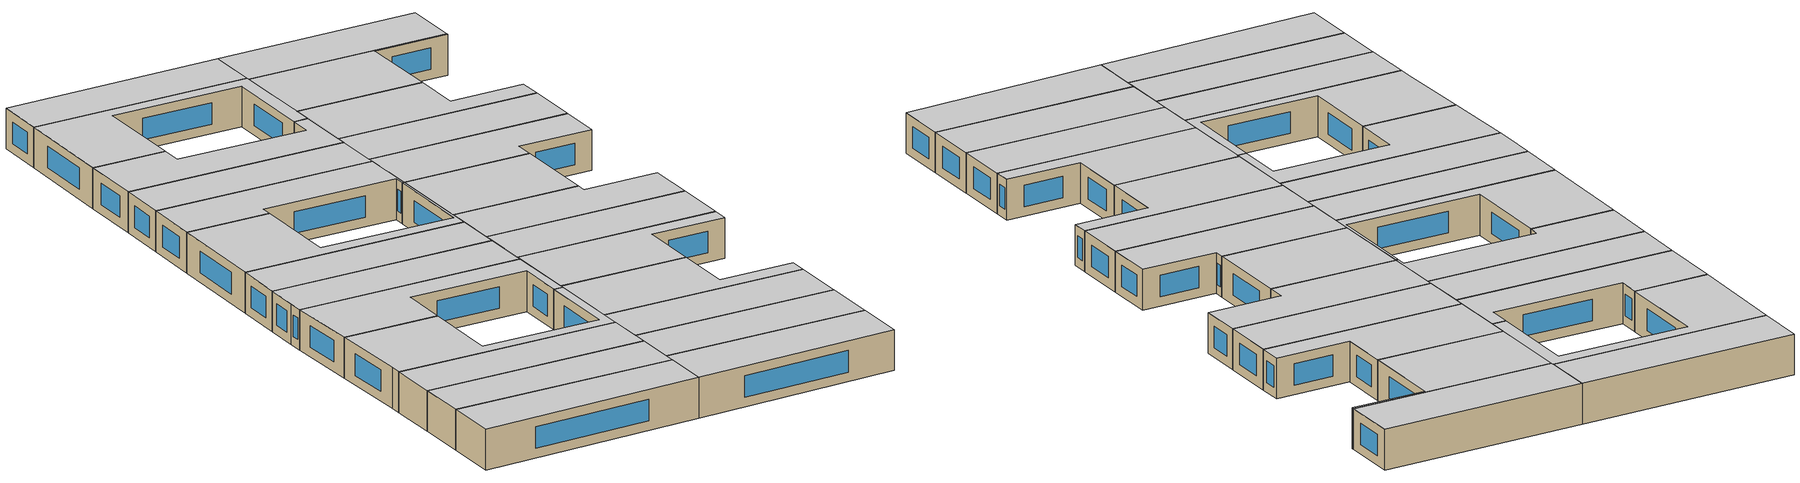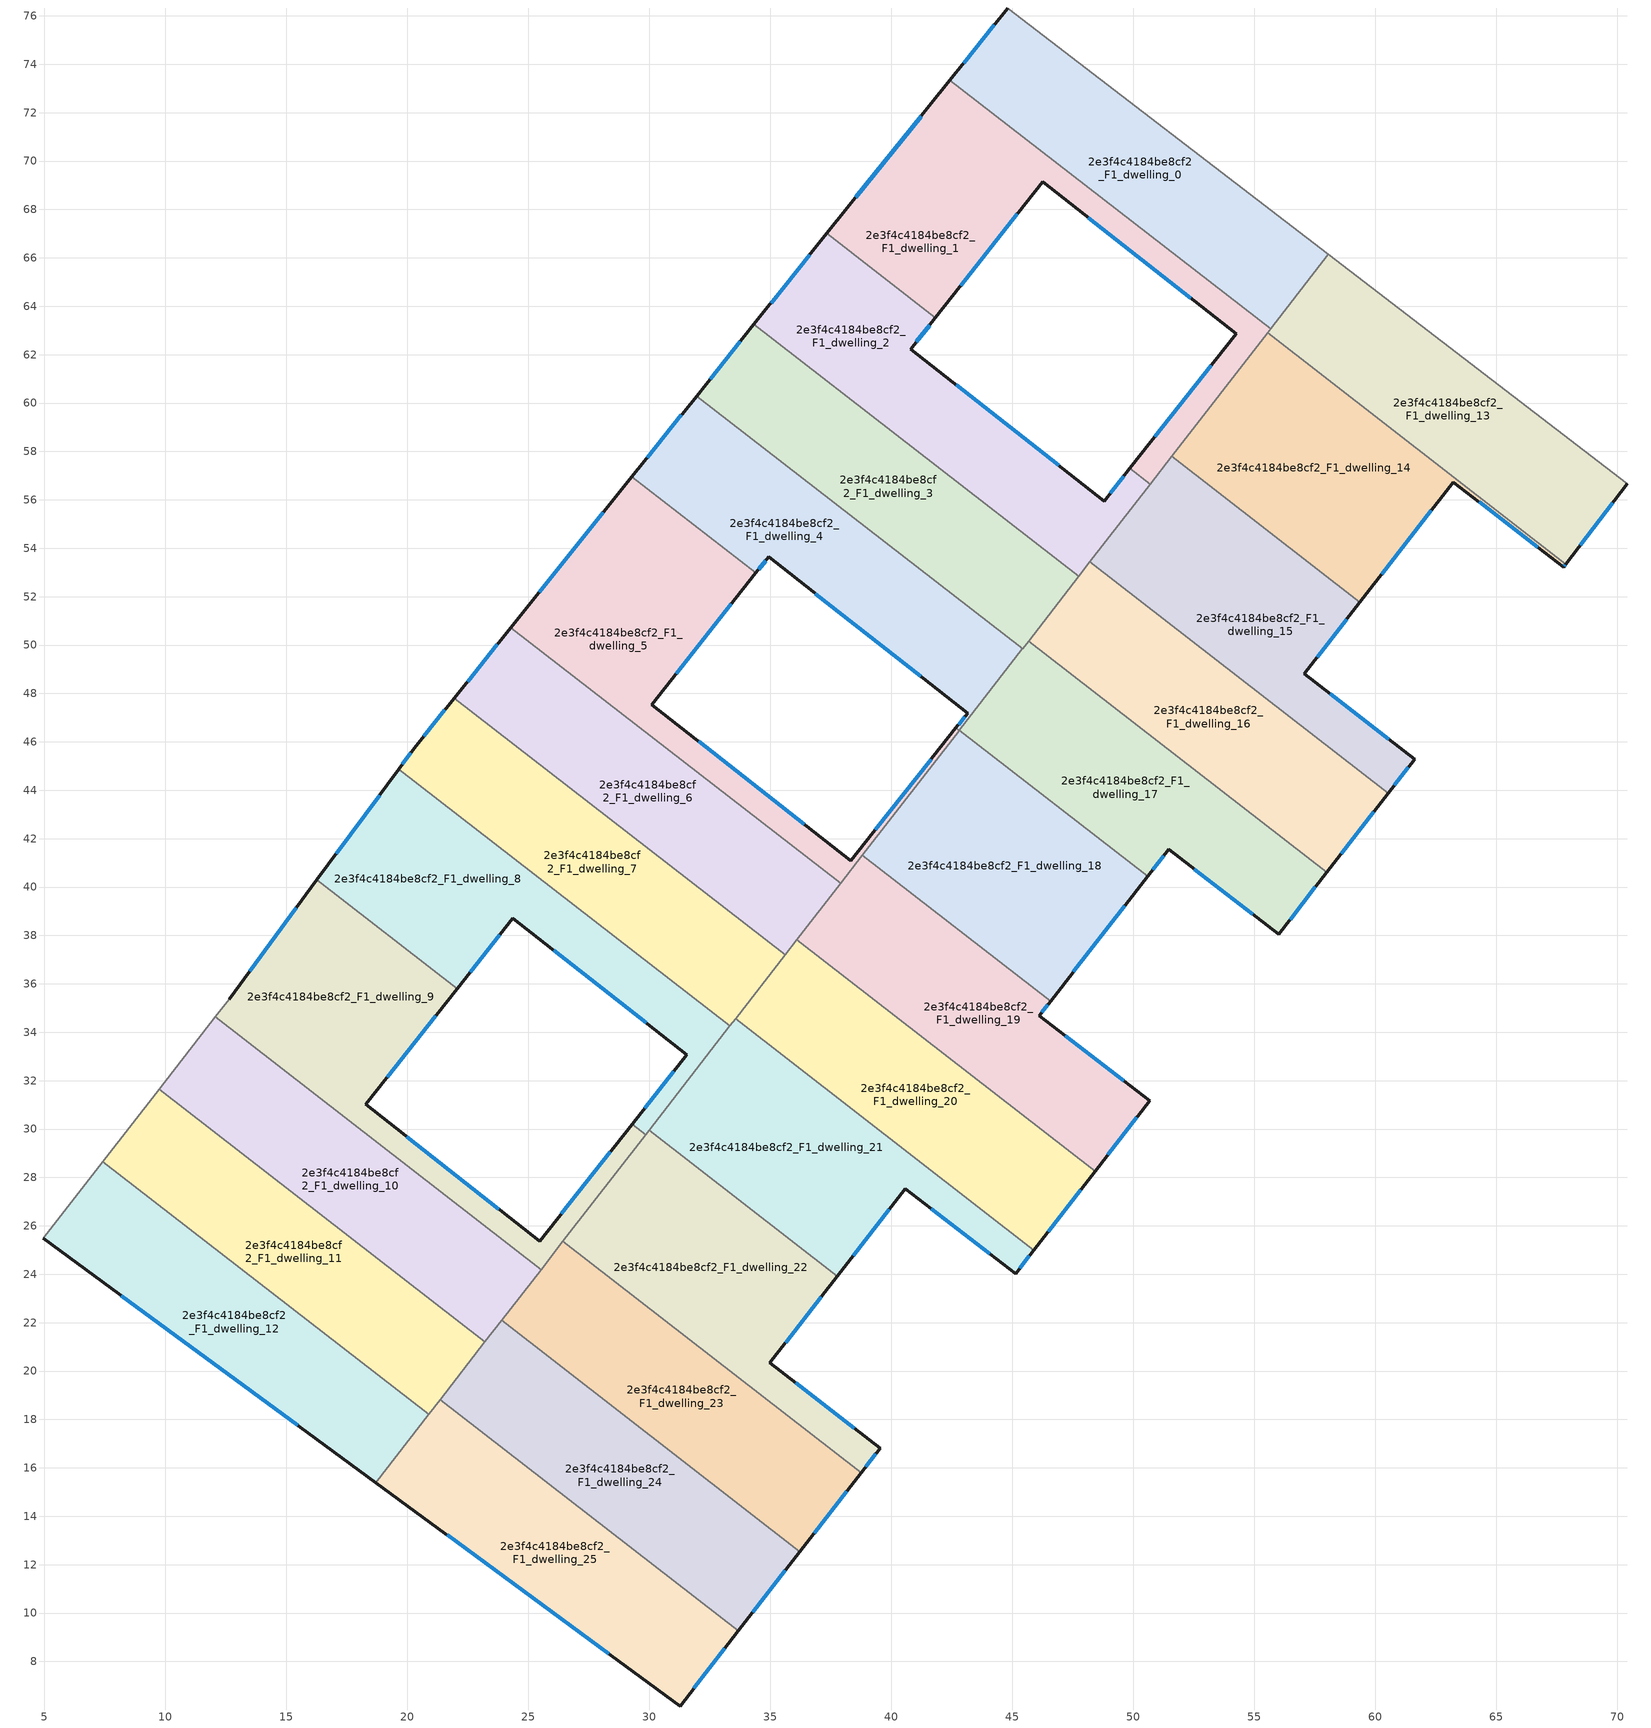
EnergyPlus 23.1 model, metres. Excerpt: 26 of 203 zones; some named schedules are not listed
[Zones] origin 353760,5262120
2e3f4c4184be8cf2_F1_dwelling_0
 floor to 2e3f4c4184be8cf2_F0_dwelling_0 (EU_floor_Construction): 58.07,66.14 55.69,63.07 42.43,73.35 44.82,76.32 z3
 wall outside (EU_wall_Construction): 44.82,76.32 42.43,73.35 z3:6
 wall to 2e3f4c4184be8cf2_F1_dwelling_1 (EU_wall_Construction): 42.43,73.35 55.69,63.07 z3:6
 wall adiabatic (EU_wall_Construction): 58.07,66.14 44.82,76.32 z3:6
 wall to 2e3f4c4184be8cf2_F1_dwelling_13 (EU_wall_Construction): 55.69,63.07 58.07,66.14 z3:6
 window (EU_Window_Construction): 44.26,75.62 42.99,74.05 z3.7:5.3
 ceiling to 2e3f4c4184be8cf2_F2_dwelling_0 (EU_floor_Construction): 55.69,63.07 58.07,66.14 44.82,76.32 42.43,73.35 z6
2e3f4c4184be8cf2_F1_dwelling_1
 floor to 2e3f4c4184be8cf2_F0_dwelling_1 (EU_floor_Construction): 55.69,63.07 50.71,56.64 49.86,57.3 54.26,62.87 46.26,69.14 41.83,63.53 37.35,67.01 42.43,73.35 z3
 wall outside (EU_wall_Construction): 41.83,63.53 46.26,69.14 54.26,62.87 49.86,57.3 / 42.43,73.35 37.35,67.01 z3:6
 wall to 2e3f4c4184be8cf2_F1_dwelling_2 (EU_wall_Construction): 49.86,57.3 50.71,56.64 / 37.35,67.01 41.83,63.53 z3:6
 wall to 2e3f4c4184be8cf2_F1_dwelling_14 (EU_wall_Construction): 51.59,57.79 55.56,62.9 z3:6
 wall to 2e3f4c4184be8cf2_F1_dwelling_13 (EU_wall_Construction): 55.56,62.9 55.69,63.07 z3:6
 wall to 2e3f4c4184be8cf2_F1_dwelling_15 (EU_wall_Construction): 50.71,56.65 51.59,57.79 z3:6
 window (EU_Window_Construction): 53.23,61.56 50.9,58.6 / 48.14,67.66 52.38,64.34 / 42.87,64.84 45.22,67.82 / 41.24,71.86 38.54,68.5 z3.7:5.3
 ceiling to 2e3f4c4184be8cf2_F2_dwelling_1 (EU_floor_Construction): 50.71,56.64 55.69,63.07 42.43,73.35 37.35,67.01 41.83,63.53 46.26,69.14 54.26,62.87 49.86,57.3 z6
2e3f4c4184be8cf2_F1_dwelling_10
 floor to 2e3f4c4184be8cf2_F0_dwelling_10 (EU_floor_Construction): 25.53,24.19 23.22,21.2 9.75,31.64 12.08,34.63 z3
 wall to 2e3f4c4184be8cf2_F1_dwelling_11 (EU_wall_Construction): 9.75,31.64 23.22,21.2 z3:6
 wall adiabatic (EU_wall_Construction): 12.08,34.63 9.75,31.64 z3:6
 wall to 2e3f4c4184be8cf2_F1_dwelling_9 (EU_wall_Construction): 25.53,24.19 12.08,34.63 z3:6
 wall to 2e3f4c4184be8cf2_F1_dwelling_23 (EU_wall_Construction): 23.91,22.09 25.53,24.19 z3:6
 wall to 2e3f4c4184be8cf2_F1_dwelling_24 (EU_wall_Construction): 23.22,21.2 23.91,22.09 z3:6
 ceiling to 2e3f4c4184be8cf2_F2_dwelling_10 (EU_floor_Construction): 23.22,21.2 25.53,24.19 12.08,34.63 9.75,31.64 z6
2e3f4c4184be8cf2_F1_dwelling_11
 floor to 2e3f4c4184be8cf2_F0_dwelling_11 (EU_floor_Construction): 23.22,21.2 20.89,18.21 7.43,28.65 9.75,31.64 z3
 wall to 2e3f4c4184be8cf2_F1_dwelling_12 (EU_wall_Construction): 7.43,28.65 20.89,18.21 z3:6
 wall adiabatic (EU_wall_Construction): 9.75,31.64 7.43,28.65 z3:6
 wall to 2e3f4c4184be8cf2_F1_dwelling_24 (EU_wall_Construction): 21.37,18.82 23.22,21.2 z3:6
 wall to 2e3f4c4184be8cf2_F1_dwelling_25 (EU_wall_Construction): 20.89,18.21 21.37,18.82 z3:6
 ceiling to 2e3f4c4184be8cf2_F2_dwelling_11 (EU_floor_Construction): 20.89,18.21 23.22,21.2 9.75,31.64 7.43,28.65 z6
2e3f4c4184be8cf2_F1_dwelling_12
 floor to 2e3f4c4184be8cf2_F0_dwelling_12 (EU_floor_Construction): 20.89,18.21 18.71,15.4 4.97,25.49 7.43,28.65 z3
 wall outside (EU_wall_Construction): 4.97,25.49 18.71,15.4 z3:6
 wall adiabatic (EU_wall_Construction): 7.43,28.65 4.97,25.49 z3:6
 wall to 2e3f4c4184be8cf2_F1_dwelling_25 (EU_wall_Construction): 18.71,15.4 20.89,18.21 z3:6
 window (EU_Window_Construction): 8.2,23.12 15.48,17.77 z3.7:5.3
 ceiling to 2e3f4c4184be8cf2_F2_dwelling_12 (EU_floor_Construction): 18.71,15.4 20.89,18.21 7.43,28.65 4.97,25.49 z6
2e3f4c4184be8cf2_F1_dwelling_13
 floor to 2e3f4c4184be8cf2_F0_dwelling_13 (EU_floor_Construction): 70.41,56.66 67.88,53.34 55.55,62.9 58.07,66.14 z3
 wall outside (EU_wall_Construction): 67.88,53.34 70.41,56.66 z3:6
 wall to 2e3f4c4184be8cf2_F1_dwelling_14 (EU_wall_Construction): 55.55,62.9 67.88,53.34 z3:6
 wall adiabatic (EU_wall_Construction): 70.41,56.66 58.07,66.14 z3:6
 window (EU_Window_Construction): 68.47,54.12 69.82,55.88 z3.7:5.3
 ceiling to 2e3f4c4184be8cf2_F2_dwelling_13 (EU_floor_Construction): 67.88,53.34 70.41,56.66 58.07,66.14 55.55,62.9 z6
2e3f4c4184be8cf2_F1_dwelling_14
 floor to 2e3f4c4184be8cf2_F0_dwelling_14 (EU_floor_Construction): 63.22,56.74 59.37,51.76 51.59,57.79 55.55,62.9 67.88,53.34 67.79,53.22 z3
 wall outside (EU_wall_Construction): 59.37,51.76 63.22,56.74 67.79,53.22 67.88,53.34 z3:6
 wall to 2e3f4c4184be8cf2_F1_dwelling_15 (EU_wall_Construction): 51.59,57.79 59.37,51.76 z3:6
 window (EU_Window_Construction): 67.81,53.25 67.86,53.31 / 64.3,55.91 66.71,54.05 / 60.27,52.93 62.32,55.57 z3.7:5.3
 ceiling to 2e3f4c4184be8cf2_F2_dwelling_14 (EU_floor_Construction): 67.79,53.22 67.88,53.34 55.55,62.9 51.59,57.79 59.37,51.76 63.22,56.74 z6
2e3f4c4184be8cf2_F1_dwelling_15
 floor to 2e3f4c4184be8cf2_F0_dwelling_15 (EU_floor_Construction): 59.37,51.76 57.07,48.81 61.64,45.29 60.54,43.88 48.22,53.43 51.59,57.79 z3
 wall outside (EU_wall_Construction): 60.54,43.88 61.64,45.29 57.07,48.81 59.37,51.76 z3:6
 wall to 2e3f4c4184be8cf2_F1_dwelling_16 (EU_wall_Construction): 48.22,53.43 60.54,43.88 z3:6
 wall to 2e3f4c4184be8cf2_F1_dwelling_2 (EU_wall_Construction): 50.71,56.64 48.22,53.43 z3:6
 window (EU_Window_Construction): 57.61,49.5 58.83,51.07 / 60.56,46.12 58.14,47.98 / 60.8,44.21 61.38,44.96 z3.7:5.3
 ceiling to 2e3f4c4184be8cf2_F2_dwelling_15 (EU_floor_Construction): 60.54,43.88 61.64,45.29 57.07,48.81 59.37,51.76 51.59,57.79 48.22,53.43 z6
2e3f4c4184be8cf2_F1_dwelling_16
 floor to 2e3f4c4184be8cf2_F0_dwelling_16 (EU_floor_Construction): 60.54,43.88 58,40.61 45.68,50.17 48.22,53.43 z3
 wall outside (EU_wall_Construction): 58,40.61 60.54,43.88 z3:6
 wall to 2e3f4c4184be8cf2_F1_dwelling_17 (EU_wall_Construction): 45.68,50.17 58,40.61 z3:6
 wall to 2e3f4c4184be8cf2_F1_dwelling_3 (EU_wall_Construction): 47.75,52.84 45.68,50.17 z3:6
 wall to 2e3f4c4184be8cf2_F1_dwelling_2 (EU_wall_Construction): 48.21,53.43 47.75,52.84 z3:6
 window (EU_Window_Construction): 58.6,41.38 59.94,43.11 z3.7:5.3
 ceiling to 2e3f4c4184be8cf2_F2_dwelling_16 (EU_floor_Construction): 58,40.61 60.54,43.88 48.22,53.43 45.68,50.17 z6
2e3f4c4184be8cf2_F1_dwelling_17
 floor to 2e3f4c4184be8cf2_F0_dwelling_17 (EU_floor_Construction): 58,40.61 56.02,38.06 51.47,41.56 50.6,40.45 42.83,46.49 45.68,50.17 z3
 wall outside (EU_wall_Construction): 50.6,40.45 51.47,41.56 56.02,38.06 58,40.61 z3:6
 wall to 2e3f4c4184be8cf2_F1_dwelling_18 (EU_wall_Construction): 42.83,46.49 50.6,40.45 z3:6
 wall to 2e3f4c4184be8cf2_F1_dwelling_4 (EU_wall_Construction): 45.43,49.84 42.83,46.49 z3:6
 wall to 2e3f4c4184be8cf2_F1_dwelling_3 (EU_wall_Construction): 45.68,50.17 45.43,49.84 z3:6
 window (EU_Window_Construction): 56.49,38.66 57.54,40.01 / 52.54,40.74 54.95,38.88 / 50.81,40.71 51.26,41.3 z3.7:5.3
 ceiling to 2e3f4c4184be8cf2_F2_dwelling_17 (EU_floor_Construction): 56.02,38.06 58,40.61 45.68,50.17 42.83,46.49 50.6,40.45 51.47,41.56 z6
2e3f4c4184be8cf2_F1_dwelling_18
 floor to 2e3f4c4184be8cf2_F0_dwelling_18 (EU_floor_Construction): 50.6,40.45 46.59,35.28 38.81,41.31 42.83,46.49 z3
 wall outside (EU_wall_Construction): 46.59,35.28 50.6,40.45 z3:6
 wall to 2e3f4c4184be8cf2_F1_dwelling_19 (EU_wall_Construction): 38.81,41.31 46.59,35.28 z3:6
 wall to 2e3f4c4184be8cf2_F1_dwelling_5 (EU_wall_Construction): 42.81,46.47 38.81,41.31 z3:6
 wall to 2e3f4c4184be8cf2_F1_dwelling_4 (EU_wall_Construction): 42.82,46.49 42.81,46.47 z3:6
 window (EU_Window_Construction): 47.53,36.49 49.66,39.24 z3.7:5.3
 ceiling to 2e3f4c4184be8cf2_F2_dwelling_18 (EU_floor_Construction): 46.59,35.28 50.6,40.45 42.83,46.49 38.81,41.31 z6
2e3f4c4184be8cf2_F1_dwelling_19
 floor to 2e3f4c4184be8cf2_F0_dwelling_19 (EU_floor_Construction): 46.59,35.28 46.12,34.68 50.68,31.16 48.43,28.26 36.11,37.82 38.81,41.31 z3
 wall outside (EU_wall_Construction): 48.43,28.26 50.68,31.16 46.12,34.68 46.59,35.28 z3:6
 wall to 2e3f4c4184be8cf2_F1_dwelling_20 (EU_wall_Construction): 36.11,37.82 48.43,28.26 z3:6
 wall to 2e3f4c4184be8cf2_F1_dwelling_6 (EU_wall_Construction): 37.91,40.15 36.11,37.82 z3:6
 wall to 2e3f4c4184be8cf2_F1_dwelling_5 (EU_wall_Construction): 38.81,41.31 37.91,40.15 z3:6
 window (EU_Window_Construction): 46.23,34.82 46.48,35.14 / 49.61,31.99 47.19,33.85 / 48.96,28.94 50.15,30.48 z3.7:5.3
 ceiling to 2e3f4c4184be8cf2_F2_dwelling_19 (EU_floor_Construction): 48.43,28.26 50.68,31.16 46.12,34.68 46.59,35.28 38.81,41.31 36.11,37.82 z6
2e3f4c4184be8cf2_F1_dwelling_2
 floor to 2e3f4c4184be8cf2_F0_dwelling_2 (EU_floor_Construction): 41.83,63.53 40.81,62.22 48.8,55.95 49.86,57.3 50.71,56.64 47.75,52.84 34.33,63.25 37.35,67.01 z3
 wall outside (EU_wall_Construction): 49.86,57.3 48.8,55.95 40.81,62.22 41.83,63.53 / 37.35,67.01 34.33,63.25 z3:6
 wall to 2e3f4c4184be8cf2_F1_dwelling_3 (EU_wall_Construction): 34.33,63.25 47.75,52.84 z3:6
 window (EU_Window_Construction): 46.93,57.42 42.68,60.75 / 49.62,56.98 49.05,56.27 / 36.64,66.12 35.04,64.13 / 41.05,62.53 41.59,63.22 z3.7:5.3
 ceiling to 2e3f4c4184be8cf2_F2_dwelling_2 (EU_floor_Construction): 47.75,52.84 50.71,56.64 49.86,57.3 48.8,55.95 40.81,62.22 41.83,63.53 37.35,67.01 34.33,63.25 z6
2e3f4c4184be8cf2_F1_dwelling_20
 floor to 2e3f4c4184be8cf2_F0_dwelling_20 (EU_floor_Construction): 48.43,28.26 45.89,25 33.57,34.55 36.11,37.82 z3
 wall outside (EU_wall_Construction): 45.89,25 48.43,28.26 z3:6
 wall to 2e3f4c4184be8cf2_F1_dwelling_21 (EU_wall_Construction): 33.57,34.55 45.89,25 z3:6
 wall to 2e3f4c4184be8cf2_F1_dwelling_7 (EU_wall_Construction): 35.62,37.2 33.57,34.55 z3:6
 wall to 2e3f4c4184be8cf2_F1_dwelling_6 (EU_wall_Construction): 36.11,37.82 35.62,37.2 z3:6
 window (EU_Window_Construction): 46.49,25.76 47.83,27.5 z3.7:5.3
 ceiling to 2e3f4c4184be8cf2_F2_dwelling_20 (EU_floor_Construction): 45.89,25 48.43,28.26 36.11,37.82 33.57,34.55 z6
2e3f4c4184be8cf2_F1_dwelling_21
 floor to 2e3f4c4184be8cf2_F0_dwelling_21 (EU_floor_Construction): 40.58,27.54 37.77,23.92 30,29.95 33.57,34.55 45.89,25 45.14,24.03 z3
 wall outside (EU_wall_Construction): 37.77,23.92 40.58,27.54 45.14,24.03 45.89,25 z3:6
 wall to 2e3f4c4184be8cf2_F1_dwelling_22 (EU_wall_Construction): 30,29.95 37.77,23.92 z3:6
 wall to 2e3f4c4184be8cf2_F1_dwelling_8 (EU_wall_Construction): 33.34,34.26 30,29.95 z3:6
 wall to 2e3f4c4184be8cf2_F1_dwelling_7 (EU_wall_Construction): 33.57,34.55 33.34,34.26 z3:6
 window (EU_Window_Construction): 45.32,24.26 45.72,24.77 / 41.65,26.71 44.07,24.85 / 38.43,24.77 39.92,26.69 z3.7:5.3
 ceiling to 2e3f4c4184be8cf2_F2_dwelling_21 (EU_floor_Construction): 45.14,24.03 45.89,25 33.57,34.55 30,29.95 37.77,23.92 40.58,27.54 z6
2e3f4c4184be8cf2_F1_dwelling_22
 floor to 2e3f4c4184be8cf2_F0_dwelling_22 (EU_floor_Construction): 37.77,23.92 35,20.33 39.55,16.82 38.76,15.8 26.44,25.36 30,29.95 z3
 wall outside (EU_wall_Construction): 38.76,15.8 39.55,16.82 35,20.33 37.77,23.92 z3:6
 wall to 2e3f4c4184be8cf2_F1_dwelling_23 (EU_wall_Construction): 26.44,25.36 38.76,15.8 z3:6
 wall to 2e3f4c4184be8cf2_F1_dwelling_9 (EU_wall_Construction): 29.85,29.76 26.44,25.36 z3:6
 wall to 2e3f4c4184be8cf2_F1_dwelling_8 (EU_wall_Construction): 30,29.95 29.85,29.76 z3:6
 window (EU_Window_Construction): 35.65,21.18 37.12,23.08 / 38.48,17.64 36.07,19.51 / 38.95,16.04 39.37,16.58 z3.7:5.3
 ceiling to 2e3f4c4184be8cf2_F2_dwelling_22 (EU_floor_Construction): 38.76,15.8 39.55,16.82 35,20.33 37.77,23.92 30,29.95 26.44,25.36 z6
2e3f4c4184be8cf2_F1_dwelling_23
 floor to 2e3f4c4184be8cf2_F0_dwelling_23 (EU_floor_Construction): 38.76,15.8 36.23,12.54 23.91,22.09 26.44,25.36 z3
 wall outside (EU_wall_Construction): 36.23,12.54 38.76,15.8 z3:6
 wall to 2e3f4c4184be8cf2_F1_dwelling_24 (EU_wall_Construction): 23.91,22.09 36.23,12.54 z3:6
 wall to 2e3f4c4184be8cf2_F1_dwelling_9 (EU_wall_Construction): 26.44,25.36 25.54,24.19 z3:6
 window (EU_Window_Construction): 36.82,13.3 38.17,15.03 z3.7:5.3
 ceiling to 2e3f4c4184be8cf2_F2_dwelling_23 (EU_floor_Construction): 36.23,12.54 38.76,15.8 26.44,25.36 23.91,22.09 z6
2e3f4c4184be8cf2_F1_dwelling_24
 floor to 2e3f4c4184be8cf2_F0_dwelling_24 (EU_floor_Construction): 36.23,12.54 33.69,9.27 21.37,18.83 23.91,22.09 z3
 wall outside (EU_wall_Construction): 33.69,9.27 36.23,12.54 z3:6
 wall to 2e3f4c4184be8cf2_F1_dwelling_25 (EU_wall_Construction): 21.37,18.83 33.69,9.27 z3:6
 window (EU_Window_Construction): 34.29,10.04 35.63,11.77 z3.7:5.3
 ceiling to 2e3f4c4184be8cf2_F2_dwelling_24 (EU_floor_Construction): 33.69,9.27 36.23,12.54 23.91,22.09 21.37,18.83 z6
2e3f4c4184be8cf2_F1_dwelling_25
 floor to 2e3f4c4184be8cf2_F0_dwelling_25 (EU_floor_Construction): 33.69,9.27 31.28,6.16 18.71,15.4 21.37,18.83 z3
 wall outside (EU_wall_Construction): 18.71,15.4 31.28,6.16 33.69,9.27 z3:6
 window (EU_Window_Construction): 31.85,6.89 33.13,8.54 / 21.66,13.23 28.33,8.33 z3.7:5.3
 ceiling to 2e3f4c4184be8cf2_F2_dwelling_25 (EU_floor_Construction): 31.28,6.16 33.69,9.27 21.37,18.83 18.71,15.4 z6
2e3f4c4184be8cf2_F1_dwelling_3
 floor to 2e3f4c4184be8cf2_F0_dwelling_3 (EU_floor_Construction): 47.75,52.84 45.43,49.84 31.96,60.29 34.33,63.25 z3
 wall outside (EU_wall_Construction): 34.33,63.25 31.96,60.29 z3:6
 wall to 2e3f4c4184be8cf2_F1_dwelling_4 (EU_wall_Construction): 31.96,60.29 45.43,49.84 z3:6
 window (EU_Window_Construction): 33.78,62.55 32.52,60.98 z3.7:5.3
 ceiling to 2e3f4c4184be8cf2_F2_dwelling_3 (EU_floor_Construction): 45.43,49.84 47.75,52.84 34.33,63.25 31.96,60.29 z6
2e3f4c4184be8cf2_F1_dwelling_4
 floor to 2e3f4c4184be8cf2_F0_dwelling_4 (EU_floor_Construction): 45.43,49.84 42.81,46.47 42.67,46.57 43.16,47.19 34.94,53.64 34.41,52.98 29.29,56.96 31.96,60.29 z3
 wall outside (EU_wall_Construction): 34.41,52.98 34.94,53.64 43.16,47.19 42.67,46.57 / 31.96,60.29 29.29,56.96 z3:6
 wall to 2e3f4c4184be8cf2_F1_dwelling_5 (EU_wall_Construction): 42.67,46.57 42.81,46.47 / 29.29,56.96 34.41,52.98 z3:6
 window (EU_Window_Construction): 43.04,47.04 42.79,46.72 / 36.87,52.13 41.23,48.7 / 34.54,53.13 34.82,53.49 / 31.33,59.51 29.91,57.74 z3.7:5.3
 ceiling to 2e3f4c4184be8cf2_F2_dwelling_4 (EU_floor_Construction): 43.16,47.19 42.67,46.57 42.81,46.47 45.43,49.84 31.96,60.29 29.29,56.96 34.41,52.98 34.94,53.64 z6
2e3f4c4184be8cf2_F1_dwelling_5
 floor to 2e3f4c4184be8cf2_F0_dwelling_5 (EU_floor_Construction): 34.41,52.98 30.11,47.53 38.33,41.08 42.67,46.57 42.81,46.47 37.91,40.15 24.28,50.72 29.29,56.96 z3
 wall outside (EU_wall_Construction): 42.67,46.57 38.33,41.08 30.11,47.53 34.41,52.98 / 29.29,56.96 24.28,50.72 z3:6
 wall to 2e3f4c4184be8cf2_F1_dwelling_6 (EU_wall_Construction): 24.28,50.72 37.91,40.15 z3:6
 window (EU_Window_Construction): 36.4,42.59 32.04,46.02 / 41.65,45.28 39.35,42.37 / 28.11,55.49 25.46,52.18 / 31.12,48.81 33.41,51.7 z3.7:5.3
 ceiling to 2e3f4c4184be8cf2_F2_dwelling_5 (EU_floor_Construction): 38.33,41.08 30.11,47.53 34.41,52.98 29.29,56.96 24.28,50.72 37.91,40.15 42.81,46.47 42.67,46.57 z6
2e3f4c4184be8cf2_F1_dwelling_6
 floor to 2e3f4c4184be8cf2_F0_dwelling_6 (EU_floor_Construction): 37.91,40.15 35.62,37.2 21.95,47.81 24.28,50.72 z3
 wall outside (EU_wall_Construction): 24.28,50.72 21.95,47.81 z3:6
 wall to 2e3f4c4184be8cf2_F1_dwelling_7 (EU_wall_Construction): 21.95,47.81 35.62,37.2 z3:6
 window (EU_Window_Construction): 23.74,50.04 22.5,48.49 z3.7:5.3
 ceiling to 2e3f4c4184be8cf2_F2_dwelling_6 (EU_floor_Construction): 35.62,37.2 37.91,40.15 24.28,50.72 21.95,47.81 z6
2e3f4c4184be8cf2_F1_dwelling_7
 floor to 2e3f4c4184be8cf2_F0_dwelling_7 (EU_floor_Construction): 35.62,37.2 33.34,34.26 19.66,44.88 20.29,45.75 21.95,47.81 z3
 wall outside (EU_wall_Construction): 21.95,47.81 20.29,45.75 19.66,44.88 z3:6
 wall to 2e3f4c4184be8cf2_F1_dwelling_8 (EU_wall_Construction): 19.66,44.88 33.34,34.26 z3:6
 window (EU_Window_Construction): 20.14,45.54 19.81,45.08 / 21.56,47.32 20.68,46.23 z3.7:5.3
 ceiling to 2e3f4c4184be8cf2_F2_dwelling_7 (EU_floor_Construction): 33.34,34.26 35.62,37.2 21.95,47.81 20.29,45.75 19.66,44.88 z6
2e3f4c4184be8cf2_F1_dwelling_8
 floor to 2e3f4c4184be8cf2_F0_dwelling_8 (EU_floor_Construction): 33.34,34.26 29.85,29.76 29.3,30.2 31.56,33.06 24.38,38.71 22.07,35.8 16.28,40.29 19.66,44.88 z3
 wall outside (EU_wall_Construction): 22.07,35.8 24.38,38.71 31.56,33.06 29.3,30.2 / 19.66,44.88 16.28,40.29 z3:6
 wall to 2e3f4c4184be8cf2_F1_dwelling_9 (EU_wall_Construction): 29.3,30.2 29.85,29.76 / 16.28,40.29 22.07,35.8 z3:6
 window (EU_Window_Construction): 31.03,32.39 29.83,30.87 / 26.06,37.39 29.87,34.39 / 22.61,36.48 23.84,38.03 / 18.86,43.8 17.07,41.37 z3.7:5.3
 ceiling to 2e3f4c4184be8cf2_F2_dwelling_8 (EU_floor_Construction): 29.85,29.76 33.34,34.26 19.66,44.88 16.28,40.29 22.07,35.8 24.38,38.71 31.56,33.06 29.3,30.2 z6
2e3f4c4184be8cf2_F1_dwelling_9
 floor to 2e3f4c4184be8cf2_F0_dwelling_9 (EU_floor_Construction): 22.07,35.8 18.29,31.02 25.48,25.37 29.3,30.2 29.85,29.76 25.53,24.19 12.08,34.63 12.64,35.36 16.28,40.29 z3
 wall outside (EU_wall_Construction): 29.3,30.2 25.48,25.37 18.29,31.02 22.07,35.8 / 16.28,40.29 12.64,35.36 z3:6
 wall adiabatic (EU_wall_Construction): 12.64,35.36 12.08,34.63 z3:6
 window (EU_Window_Construction): 19.18,32.14 21.18,34.68 / 23.79,26.69 19.98,29.69 / 28.4,29.06 26.38,26.5 / 15.42,39.14 13.5,36.52 z3.7:5.3
 ceiling to 2e3f4c4184be8cf2_F2_dwelling_9 (EU_floor_Construction): 25.53,24.19 29.85,29.76 29.3,30.2 25.48,25.37 18.29,31.02 22.07,35.8 16.28,40.29 12.64,35.36 12.08,34.63 z6
[Building]
EU S2 Campaign: North Axis=0; Terrain=City; Solar Distribution=FullExterior
[Site:Location]
Budapest.Ferenc.Liszt.Intl.AP: Latitude=47.437; Longitude=19.256; Time Zone=1; Elevation=185
[SizingPeriod:WeatherFileDays]
AnnualSizingPeriod: Begin Month=1; Begin Day of Month=1; End Month=12; End Day of Month=31; Day of Week for Start Day=Monday; Use Weather File Daylight Saving Period=No; Use Weather File Rain and Snow Indicators=No
[MATERIAL]
EU_InternalMass_Material: Roughness=MediumRough; Thickness=0.1; Conductivity=1; Density=1800; Specific Heat=900; Thermal Absorptance=0.9; Solar Absorptance=0.7; Visible Absorptance=0.7
[MATERIAL:NOMASS] Roughness=MediumRough; Thermal Absorptance=0.9; Solar Absorptance=0.7; Visible Absorptance=0.7
Name | Thermal Resistance
EU_wall_NoMass | 0.832559
EU_floor_NoMass | 0.872794
[WINDOWMATERIAL:SIMPLEGLAZINGSYSTEM]
EU_Window_SimpleGlazing: UFactor=2.79869; Solar Heat Gain Coefficient=0.75; Visible Transmittance=0.75
[CONSTRUCTION]
EU_wall_Construction: EU_wall_NoMass
EU_floor_Construction: EU_floor_NoMass
EU_Window_Construction: EU_Window_SimpleGlazing
EU_InternalMass_Construction: EU_InternalMass_Material
[ZONE] Type=1; Multiplier=1; Ceiling Height=autocalculate; Floor Area=autocalculate; Part of Total Floor Area=Yes
Name | Volume
2e3f4c4184be8cf2_F1_dwelling_0 | 193.452
2e3f4c4184be8cf2_F1_dwelling_1 | 193.489
2e3f4c4184be8cf2_F1_dwelling_10; 2e3f4c4184be8cf2_F1_dwelling_9 | 193.458
2e3f4c4184be8cf2_F1_dwelling_11 | 193.534
2e3f4c4184be8cf2_F1_dwelling_12 | 193.437
2e3f4c4184be8cf2_F1_dwelling_13; 2e3f4c4184be8cf2_F1_dwelling_2 | 193.483
2e3f4c4184be8cf2_F1_dwelling_14; 2e3f4c4184be8cf2_F1_dwelling_17 | 193.466
2e3f4c4184be8cf2_F1_dwelling_15 | 193.47
2e3f4c4184be8cf2_F1_dwelling_16 | 193.5
2e3f4c4184be8cf2_F1_dwelling_18 | 193.445
2e3f4c4184be8cf2_F1_dwelling_19 | 193.488
2e3f4c4184be8cf2_F1_dwelling_20 | 193.49
2e3f4c4184be8cf2_F1_dwelling_21 | 193.457
2e3f4c4184be8cf2_F1_dwelling_22; 2e3f4c4184be8cf2_F1_dwelling_5 | 193.495
2e3f4c4184be8cf2_F1_dwelling_23 | 193.447
2e3f4c4184be8cf2_F1_dwelling_24 | 193.48
2e3f4c4184be8cf2_F1_dwelling_25 | 193.487
2e3f4c4184be8cf2_F1_dwelling_3; 2e3f4c4184be8cf2_F1_dwelling_6 | 193.451
2e3f4c4184be8cf2_F1_dwelling_4 | 193.481
2e3f4c4184be8cf2_F1_dwelling_7 | 193.444
2e3f4c4184be8cf2_F1_dwelling_8 | 193.505
[INTERNALMASS] Construction=EU_InternalMass_Construction
Name | Zone or ZoneList | Surface Area
2e3f4c4184be8cf2_F1_dwelling_0_EU_InternalMass | 2e3f4c4184be8cf2_F1_dwelling_0 | 64.484
2e3f4c4184be8cf2_F1_dwelling_1_EU_InternalMass | 2e3f4c4184be8cf2_F1_dwelling_1 | 64.4962
2e3f4c4184be8cf2_F1_dwelling_2_EU_InternalMass | 2e3f4c4184be8cf2_F1_dwelling_2 | 64.4943
2e3f4c4184be8cf2_F1_dwelling_3_EU_InternalMass | 2e3f4c4184be8cf2_F1_dwelling_3 | 64.4839
2e3f4c4184be8cf2_F1_dwelling_4_EU_InternalMass | 2e3f4c4184be8cf2_F1_dwelling_4 | 64.4936
2e3f4c4184be8cf2_F1_dwelling_5_EU_InternalMass | 2e3f4c4184be8cf2_F1_dwelling_5 | 64.4982
2e3f4c4184be8cf2_F1_dwelling_6_EU_InternalMass | 2e3f4c4184be8cf2_F1_dwelling_6 | 64.4838
2e3f4c4184be8cf2_F1_dwelling_7_EU_InternalMass | 2e3f4c4184be8cf2_F1_dwelling_7 | 64.4814
2e3f4c4184be8cf2_F1_dwelling_8_EU_InternalMass | 2e3f4c4184be8cf2_F1_dwelling_8 | 64.5015
2e3f4c4184be8cf2_F1_dwelling_9_EU_InternalMass | 2e3f4c4184be8cf2_F1_dwelling_9 | 64.4861
2e3f4c4184be8cf2_F1_dwelling_10_EU_InternalMass | 2e3f4c4184be8cf2_F1_dwelling_10 | 64.4859
2e3f4c4184be8cf2_F1_dwelling_11_EU_InternalMass | 2e3f4c4184be8cf2_F1_dwelling_11 | 64.5112
2e3f4c4184be8cf2_F1_dwelling_12_EU_InternalMass | 2e3f4c4184be8cf2_F1_dwelling_12 | 64.4788
2e3f4c4184be8cf2_F1_dwelling_13_EU_InternalMass | 2e3f4c4184be8cf2_F1_dwelling_13 | 64.4944
2e3f4c4184be8cf2_F1_dwelling_14_EU_InternalMass | 2e3f4c4184be8cf2_F1_dwelling_14 | 64.4887
2e3f4c4184be8cf2_F1_dwelling_15_EU_InternalMass | 2e3f4c4184be8cf2_F1_dwelling_15 | 64.4901
2e3f4c4184be8cf2_F1_dwelling_16_EU_InternalMass | 2e3f4c4184be8cf2_F1_dwelling_16 | 64.5
2e3f4c4184be8cf2_F1_dwelling_17_EU_InternalMass | 2e3f4c4184be8cf2_F1_dwelling_17 | 64.4884
2e3f4c4184be8cf2_F1_dwelling_18_EU_InternalMass | 2e3f4c4184be8cf2_F1_dwelling_18 | 64.4819
2e3f4c4184be8cf2_F1_dwelling_19_EU_InternalMass | 2e3f4c4184be8cf2_F1_dwelling_19 | 64.4958
2e3f4c4184be8cf2_F1_dwelling_20_EU_InternalMass | 2e3f4c4184be8cf2_F1_dwelling_20 | 64.4968
2e3f4c4184be8cf2_F1_dwelling_21_EU_InternalMass | 2e3f4c4184be8cf2_F1_dwelling_21 | 64.4855
2e3f4c4184be8cf2_F1_dwelling_22_EU_InternalMass | 2e3f4c4184be8cf2_F1_dwelling_22 | 64.498
2e3f4c4184be8cf2_F1_dwelling_23_EU_InternalMass | 2e3f4c4184be8cf2_F1_dwelling_23 | 64.4824
2e3f4c4184be8cf2_F1_dwelling_24_EU_InternalMass | 2e3f4c4184be8cf2_F1_dwelling_24 | 64.4935
2e3f4c4184be8cf2_F1_dwelling_25_EU_InternalMass | 2e3f4c4184be8cf2_F1_dwelling_25 | 64.4955
[OTHEREQUIPMENT] Fuel Type=Electricity; Design Level Calculation Method=Watts/Area; Power per Zone Floor Area=1; Fraction Latent=0; Fraction Radiant=0; Fraction Lost=0; Carbon Dioxide Generation Rate=0; EndUse Subcategory=EU_Step8_InternalGains
Name | Zone or ZoneList or Space or SpaceList | Schedule
EU_Step8_InternalGain_2e3f4c4184be8cf2_F1_dwelling_0_f000 | 2e3f4c4184be8cf2_F1_dwelling_0 | EU_Step8_GainSchedule_2e3f4c4184be8cf2_F1_dwelling_0_f000
EU_Step8_InternalGain_2e3f4c4184be8cf2_F1_dwelling_1_f000 | 2e3f4c4184be8cf2_F1_dwelling_1 | EU_Step8_GainSchedule_2e3f4c4184be8cf2_F1_dwelling_1_f000
EU_Step8_InternalGain_2e3f4c4184be8cf2_F1_dwelling_2_f000 | 2e3f4c4184be8cf2_F1_dwelling_2 | EU_Step8_GainSchedule_2e3f4c4184be8cf2_F1_dwelling_2_f000
EU_Step8_InternalGain_2e3f4c4184be8cf2_F1_dwelling_3_f000 | 2e3f4c4184be8cf2_F1_dwelling_3 | EU_Step8_GainSchedule_2e3f4c4184be8cf2_F1_dwelling_3_f000
EU_Step8_InternalGain_2e3f4c4184be8cf2_F1_dwelling_4_f000 | 2e3f4c4184be8cf2_F1_dwelling_4 | EU_Step8_GainSchedule_2e3f4c4184be8cf2_F1_dwelling_4_f000
EU_Step8_InternalGain_2e3f4c4184be8cf2_F1_dwelling_5_f000 | 2e3f4c4184be8cf2_F1_dwelling_5 | EU_Step8_GainSchedule_2e3f4c4184be8cf2_F1_dwelling_5_f000
EU_Step8_InternalGain_2e3f4c4184be8cf2_F1_dwelling_6_f000 | 2e3f4c4184be8cf2_F1_dwelling_6 | EU_Step8_GainSchedule_2e3f4c4184be8cf2_F1_dwelling_6_f000
EU_Step8_InternalGain_2e3f4c4184be8cf2_F1_dwelling_7_f000 | 2e3f4c4184be8cf2_F1_dwelling_7 | EU_Step8_GainSchedule_2e3f4c4184be8cf2_F1_dwelling_7_f000
EU_Step8_InternalGain_2e3f4c4184be8cf2_F1_dwelling_8_f000 | 2e3f4c4184be8cf2_F1_dwelling_8 | EU_Step8_GainSchedule_2e3f4c4184be8cf2_F1_dwelling_8_f000
EU_Step8_InternalGain_2e3f4c4184be8cf2_F1_dwelling_9_f000 | 2e3f4c4184be8cf2_F1_dwelling_9 | EU_Step8_GainSchedule_2e3f4c4184be8cf2_F1_dwelling_9_f000
EU_Step8_InternalGain_2e3f4c4184be8cf2_F1_dwelling_10_f000 | 2e3f4c4184be8cf2_F1_dwelling_10 | EU_Step8_GainSchedule_2e3f4c4184be8cf2_F1_dwelling_10_f000
EU_Step8_InternalGain_2e3f4c4184be8cf2_F1_dwelling_11_f000 | 2e3f4c4184be8cf2_F1_dwelling_11 | EU_Step8_GainSchedule_2e3f4c4184be8cf2_F1_dwelling_11_f000
EU_Step8_InternalGain_2e3f4c4184be8cf2_F1_dwelling_12_f000 | 2e3f4c4184be8cf2_F1_dwelling_12 | EU_Step8_GainSchedule_2e3f4c4184be8cf2_F1_dwelling_12_f000
EU_Step8_InternalGain_2e3f4c4184be8cf2_F1_dwelling_13_f000 | 2e3f4c4184be8cf2_F1_dwelling_13 | EU_Step8_GainSchedule_2e3f4c4184be8cf2_F1_dwelling_13_f000
EU_Step8_InternalGain_2e3f4c4184be8cf2_F1_dwelling_14_f000 | 2e3f4c4184be8cf2_F1_dwelling_14 | EU_Step8_GainSchedule_2e3f4c4184be8cf2_F1_dwelling_14_f000
EU_Step8_InternalGain_2e3f4c4184be8cf2_F1_dwelling_15_f000 | 2e3f4c4184be8cf2_F1_dwelling_15 | EU_Step8_GainSchedule_2e3f4c4184be8cf2_F1_dwelling_15_f000
EU_Step8_InternalGain_2e3f4c4184be8cf2_F1_dwelling_16_f000 | 2e3f4c4184be8cf2_F1_dwelling_16 | EU_Step8_GainSchedule_2e3f4c4184be8cf2_F1_dwelling_16_f000
EU_Step8_InternalGain_2e3f4c4184be8cf2_F1_dwelling_17_f000 | 2e3f4c4184be8cf2_F1_dwelling_17 | EU_Step8_GainSchedule_2e3f4c4184be8cf2_F1_dwelling_17_f000
EU_Step8_InternalGain_2e3f4c4184be8cf2_F1_dwelling_18_f000 | 2e3f4c4184be8cf2_F1_dwelling_18 | EU_Step8_GainSchedule_2e3f4c4184be8cf2_F1_dwelling_18_f000
EU_Step8_InternalGain_2e3f4c4184be8cf2_F1_dwelling_19_f000 | 2e3f4c4184be8cf2_F1_dwelling_19 | EU_Step8_GainSchedule_2e3f4c4184be8cf2_F1_dwelling_19_f000
EU_Step8_InternalGain_2e3f4c4184be8cf2_F1_dwelling_20_f000 | 2e3f4c4184be8cf2_F1_dwelling_20 | EU_Step8_GainSchedule_2e3f4c4184be8cf2_F1_dwelling_20_f000
EU_Step8_InternalGain_2e3f4c4184be8cf2_F1_dwelling_21_f000 | 2e3f4c4184be8cf2_F1_dwelling_21 | EU_Step8_GainSchedule_2e3f4c4184be8cf2_F1_dwelling_21_f000
EU_Step8_InternalGain_2e3f4c4184be8cf2_F1_dwelling_22_f000 | 2e3f4c4184be8cf2_F1_dwelling_22 | EU_Step8_GainSchedule_2e3f4c4184be8cf2_F1_dwelling_22_f000
EU_Step8_InternalGain_2e3f4c4184be8cf2_F1_dwelling_23_f000 | 2e3f4c4184be8cf2_F1_dwelling_23 | EU_Step8_GainSchedule_2e3f4c4184be8cf2_F1_dwelling_23_f000
EU_Step8_InternalGain_2e3f4c4184be8cf2_F1_dwelling_24_f000 | 2e3f4c4184be8cf2_F1_dwelling_24 | EU_Step8_GainSchedule_2e3f4c4184be8cf2_F1_dwelling_24_f000
EU_Step8_InternalGain_2e3f4c4184be8cf2_F1_dwelling_25_f000 | 2e3f4c4184be8cf2_F1_dwelling_25 | EU_Step8_GainSchedule_2e3f4c4184be8cf2_F1_dwelling_25_f000
[ZONEVENTILATION:DESIGNFLOWRATE] Schedule=EU_AlwaysOn; Design Flow Rate Calculation Method=AirChanges/Hour; Air Changes per Hour=0.475469; Ventilation Type=Natural; Fan Pressure Rise=0; Fan Total Efficiency=1; Constant Term Coefficient=1; Temperature Term Coefficient=0; Velocity Term Coefficient=0; Velocity Squared Term Coefficient=0; Minimum Indoor Temperature=-100; Maximum Indoor Temperature=100; Delta Temperature=-100; Minimum Outdoor Temperature=-100; Maximum Outdoor Temperature=100; Maximum Wind Speed=40
Name | Zone or ZoneList or Space or SpaceList
EU_ConstantAir_2e3f4c4184be8cf2_F1_dwelling_0 | 2e3f4c4184be8cf2_F1_dwelling_0
EU_ConstantAir_2e3f4c4184be8cf2_F1_dwelling_1 | 2e3f4c4184be8cf2_F1_dwelling_1
EU_ConstantAir_2e3f4c4184be8cf2_F1_dwelling_2 | 2e3f4c4184be8cf2_F1_dwelling_2
EU_ConstantAir_2e3f4c4184be8cf2_F1_dwelling_3 | 2e3f4c4184be8cf2_F1_dwelling_3
EU_ConstantAir_2e3f4c4184be8cf2_F1_dwelling_4 | 2e3f4c4184be8cf2_F1_dwelling_4
EU_ConstantAir_2e3f4c4184be8cf2_F1_dwelling_5 | 2e3f4c4184be8cf2_F1_dwelling_5
EU_ConstantAir_2e3f4c4184be8cf2_F1_dwelling_6 | 2e3f4c4184be8cf2_F1_dwelling_6
EU_ConstantAir_2e3f4c4184be8cf2_F1_dwelling_7 | 2e3f4c4184be8cf2_F1_dwelling_7
EU_ConstantAir_2e3f4c4184be8cf2_F1_dwelling_8 | 2e3f4c4184be8cf2_F1_dwelling_8
EU_ConstantAir_2e3f4c4184be8cf2_F1_dwelling_9 | 2e3f4c4184be8cf2_F1_dwelling_9
EU_ConstantAir_2e3f4c4184be8cf2_F1_dwelling_10 | 2e3f4c4184be8cf2_F1_dwelling_10
EU_ConstantAir_2e3f4c4184be8cf2_F1_dwelling_11 | 2e3f4c4184be8cf2_F1_dwelling_11
EU_ConstantAir_2e3f4c4184be8cf2_F1_dwelling_12 | 2e3f4c4184be8cf2_F1_dwelling_12
EU_ConstantAir_2e3f4c4184be8cf2_F1_dwelling_13 | 2e3f4c4184be8cf2_F1_dwelling_13
EU_ConstantAir_2e3f4c4184be8cf2_F1_dwelling_14 | 2e3f4c4184be8cf2_F1_dwelling_14
EU_ConstantAir_2e3f4c4184be8cf2_F1_dwelling_15 | 2e3f4c4184be8cf2_F1_dwelling_15
EU_ConstantAir_2e3f4c4184be8cf2_F1_dwelling_16 | 2e3f4c4184be8cf2_F1_dwelling_16
EU_ConstantAir_2e3f4c4184be8cf2_F1_dwelling_17 | 2e3f4c4184be8cf2_F1_dwelling_17
EU_ConstantAir_2e3f4c4184be8cf2_F1_dwelling_18 | 2e3f4c4184be8cf2_F1_dwelling_18
EU_ConstantAir_2e3f4c4184be8cf2_F1_dwelling_19 | 2e3f4c4184be8cf2_F1_dwelling_19
EU_ConstantAir_2e3f4c4184be8cf2_F1_dwelling_20 | 2e3f4c4184be8cf2_F1_dwelling_20
EU_ConstantAir_2e3f4c4184be8cf2_F1_dwelling_21 | 2e3f4c4184be8cf2_F1_dwelling_21
EU_ConstantAir_2e3f4c4184be8cf2_F1_dwelling_22 | 2e3f4c4184be8cf2_F1_dwelling_22
EU_ConstantAir_2e3f4c4184be8cf2_F1_dwelling_23 | 2e3f4c4184be8cf2_F1_dwelling_23
EU_ConstantAir_2e3f4c4184be8cf2_F1_dwelling_24 | 2e3f4c4184be8cf2_F1_dwelling_24
EU_ConstantAir_2e3f4c4184be8cf2_F1_dwelling_25 | 2e3f4c4184be8cf2_F1_dwelling_25
[HVACTEMPLATE:ZONE:IDEALLOADSAIRSYSTEM] System Availability Schedule=EU_AlwaysOn; Maximum Heating Supply Air Temperature=50; Minimum Cooling Supply Air Temperature=13; Maximum Heating Supply Air Humidity Ratio=0.0156; Minimum Cooling Supply Air Humidity Ratio=0.0077; Heating Limit=NoLimit; Cooling Limit=NoLimit; Heating Availability Schedule=EU_AlwaysOn; Cooling Availability Schedule=EU_CoolingOff; Dehumidification Control Type=ConstantSensibleHeatRatio; Cooling Sensible Heat Ratio=0.7; Dehumidification Setpoint=60; Humidification Control Type=None; Humidification Setpoint=30; Outdoor Air Method=None; Outdoor Air Flow Rate per Person=0.00944; Outdoor Air Flow Rate per Zone Floor Area=0; Outdoor Air Flow Rate per Zone=0; Demand Controlled Ventilation Type=None; Outdoor Air Economizer Type=NoEconomizer; Heat Recovery Type=None; Sensible Heat Recovery Effectiveness=0.7; Latent Heat Recovery Effectiveness=0.65
Name | Template Thermostat
2e3f4c4184be8cf2_F1_dwelling_0 | EU_HeatOnly_2e3f4c4184be8cf2_F1_dwelling_0
2e3f4c4184be8cf2_F1_dwelling_1 | EU_HeatOnly_2e3f4c4184be8cf2_F1_dwelling_1
2e3f4c4184be8cf2_F1_dwelling_2 | EU_HeatOnly_2e3f4c4184be8cf2_F1_dwelling_2
2e3f4c4184be8cf2_F1_dwelling_3 | EU_HeatOnly_2e3f4c4184be8cf2_F1_dwelling_3
2e3f4c4184be8cf2_F1_dwelling_4 | EU_HeatOnly_2e3f4c4184be8cf2_F1_dwelling_4
2e3f4c4184be8cf2_F1_dwelling_5 | EU_HeatOnly_2e3f4c4184be8cf2_F1_dwelling_5
2e3f4c4184be8cf2_F1_dwelling_6 | EU_HeatOnly_2e3f4c4184be8cf2_F1_dwelling_6
2e3f4c4184be8cf2_F1_dwelling_7 | EU_HeatOnly_2e3f4c4184be8cf2_F1_dwelling_7
2e3f4c4184be8cf2_F1_dwelling_8 | EU_HeatOnly_2e3f4c4184be8cf2_F1_dwelling_8
2e3f4c4184be8cf2_F1_dwelling_9 | EU_HeatOnly_2e3f4c4184be8cf2_F1_dwelling_9
2e3f4c4184be8cf2_F1_dwelling_10 | EU_HeatOnly_2e3f4c4184be8cf2_F1_dwelling_10
2e3f4c4184be8cf2_F1_dwelling_11 | EU_HeatOnly_2e3f4c4184be8cf2_F1_dwelling_11
2e3f4c4184be8cf2_F1_dwelling_12 | EU_HeatOnly_2e3f4c4184be8cf2_F1_dwelling_12
2e3f4c4184be8cf2_F1_dwelling_13 | EU_HeatOnly_2e3f4c4184be8cf2_F1_dwelling_13
2e3f4c4184be8cf2_F1_dwelling_14 | EU_HeatOnly_2e3f4c4184be8cf2_F1_dwelling_14
2e3f4c4184be8cf2_F1_dwelling_15 | EU_HeatOnly_2e3f4c4184be8cf2_F1_dwelling_15
2e3f4c4184be8cf2_F1_dwelling_16 | EU_HeatOnly_2e3f4c4184be8cf2_F1_dwelling_16
2e3f4c4184be8cf2_F1_dwelling_17 | EU_HeatOnly_2e3f4c4184be8cf2_F1_dwelling_17
2e3f4c4184be8cf2_F1_dwelling_18 | EU_HeatOnly_2e3f4c4184be8cf2_F1_dwelling_18
2e3f4c4184be8cf2_F1_dwelling_19 | EU_HeatOnly_2e3f4c4184be8cf2_F1_dwelling_19
2e3f4c4184be8cf2_F1_dwelling_20 | EU_HeatOnly_2e3f4c4184be8cf2_F1_dwelling_20
2e3f4c4184be8cf2_F1_dwelling_21 | EU_HeatOnly_2e3f4c4184be8cf2_F1_dwelling_21
2e3f4c4184be8cf2_F1_dwelling_22 | EU_HeatOnly_2e3f4c4184be8cf2_F1_dwelling_22
2e3f4c4184be8cf2_F1_dwelling_23 | EU_HeatOnly_2e3f4c4184be8cf2_F1_dwelling_23
2e3f4c4184be8cf2_F1_dwelling_24 | EU_HeatOnly_2e3f4c4184be8cf2_F1_dwelling_24
2e3f4c4184be8cf2_F1_dwelling_25 | EU_HeatOnly_2e3f4c4184be8cf2_F1_dwelling_25
[SIZING:ZONE] Zone Cooling Design Supply Air Temperature Input Method=SupplyAirTemperature; Zone Cooling Design Supply Air Temperature=13; Zone Heating Design Supply Air Temperature Input Method=SupplyAirTemperature; Zone Heating Design Supply Air Temperature=50; Zone Cooling Design Supply Air Humidity Ratio=0.008; Zone Heating Design Supply Air Humidity Ratio=0.008; Cooling Design Air Flow Method=DesignDay; Cooling Design Air Flow Rate=0; Cooling Minimum Air Flow per Zone Floor Area=0.000762; Cooling Minimum Air Flow=0; Cooling Minimum Air Flow Fraction=0.2; Heating Design Air Flow Method=DesignDay; Heating Design Air Flow Rate=0; Heating Maximum Air Flow per Zone Floor Area=0.002032; Heating Maximum Air Flow=0.141576; Heating Maximum Air Flow Fraction=0.3; Account for Dedicated Outdoor Air System=No; Dedicated Outdoor Air System Control Strategy=NeutralSupplyAir; Dedicated Outdoor Air Low Setpoint Temperature for Design=autosize; Dedicated Outdoor Air High Setpoint Temperature for Design=autosize; Zone Load Sizing Method=Sensible Load Only No Latent Load; Zone Latent Cooling Design Supply Air Humidity Ratio Input Method=HumidityRatioDifference; Zone Cooling Design Supply Air Humidity Ratio Difference=0.005; Zone Latent Heating Design Supply Air Humidity Ratio Input Method=HumidityRatioDifference; Zone Humidification Design Supply Air Humidity Ratio Difference=0.005
2e3f4c4184be8cf2_F1_dwelling_0; 2e3f4c4184be8cf2_F1_dwelling_1; 2e3f4c4184be8cf2_F1_dwelling_2; 2e3f4c4184be8cf2_F1_dwelling_3; 2e3f4c4184be8cf2_F1_dwelling_4; 2e3f4c4184be8cf2_F1_dwelling_5; 2e3f4c4184be8cf2_F1_dwelling_6; 2e3f4c4184be8cf2_F1_dwelling_7; 2e3f4c4184be8cf2_F1_dwelling_8; 2e3f4c4184be8cf2_F1_dwelling_9; 2e3f4c4184be8cf2_F1_dwelling_10; 2e3f4c4184be8cf2_F1_dwelling_11; 2e3f4c4184be8cf2_F1_dwelling_12; 2e3f4c4184be8cf2_F1_dwelling_13; 2e3f4c4184be8cf2_F1_dwelling_14; 2e3f4c4184be8cf2_F1_dwelling_15; 2e3f4c4184be8cf2_F1_dwelling_16; 2e3f4c4184be8cf2_F1_dwelling_17; 2e3f4c4184be8cf2_F1_dwelling_18; 2e3f4c4184be8cf2_F1_dwelling_19; 2e3f4c4184be8cf2_F1_dwelling_20; 2e3f4c4184be8cf2_F1_dwelling_21; 2e3f4c4184be8cf2_F1_dwelling_22; 2e3f4c4184be8cf2_F1_dwelling_23; 2e3f4c4184be8cf2_F1_dwelling_24; 2e3f4c4184be8cf2_F1_dwelling_25
[SCHEDULE:FILE] Column Number=1; Rows to Skip at Top=0; Number of Hours of Data=8760; Column Separator=Comma; Interpolate to Timestep=No; Minutes per Item=60; Adjust Schedule for Daylight Savings=Yes
Name | File
EU_Step8_GainSchedule_2e3f4c4184be8cf2_F1_dwelling_0_f000 | ../../schedules/2e3f4c4184be8cf2/2e3f4c4184be8cf2_F1_dwelling_0_f000_gain.csv
EU_Step8_GainSchedule_2e3f4c4184be8cf2_F1_dwelling_1_f000 | ../../schedules/2e3f4c4184be8cf2/2e3f4c4184be8cf2_F1_dwelling_1_f000_gain.csv
EU_Step8_GainSchedule_2e3f4c4184be8cf2_F1_dwelling_2_f000 | ../../schedules/2e3f4c4184be8cf2/2e3f4c4184be8cf2_F1_dwelling_2_f000_gain.csv
EU_Step8_GainSchedule_2e3f4c4184be8cf2_F1_dwelling_3_f000 | ../../schedules/2e3f4c4184be8cf2/2e3f4c4184be8cf2_F1_dwelling_3_f000_gain.csv
EU_Step8_GainSchedule_2e3f4c4184be8cf2_F1_dwelling_4_f000 | ../../schedules/2e3f4c4184be8cf2/2e3f4c4184be8cf2_F1_dwelling_4_f000_gain.csv
EU_Step8_GainSchedule_2e3f4c4184be8cf2_F1_dwelling_5_f000 | ../../schedules/2e3f4c4184be8cf2/2e3f4c4184be8cf2_F1_dwelling_5_f000_gain.csv
EU_Step8_GainSchedule_2e3f4c4184be8cf2_F1_dwelling_6_f000 | ../../schedules/2e3f4c4184be8cf2/2e3f4c4184be8cf2_F1_dwelling_6_f000_gain.csv
EU_Step8_GainSchedule_2e3f4c4184be8cf2_F1_dwelling_7_f000 | ../../schedules/2e3f4c4184be8cf2/2e3f4c4184be8cf2_F1_dwelling_7_f000_gain.csv
EU_Step8_GainSchedule_2e3f4c4184be8cf2_F1_dwelling_8_f000 | ../../schedules/2e3f4c4184be8cf2/2e3f4c4184be8cf2_F1_dwelling_8_f000_gain.csv
EU_Step8_GainSchedule_2e3f4c4184be8cf2_F1_dwelling_9_f000 | ../../schedules/2e3f4c4184be8cf2/2e3f4c4184be8cf2_F1_dwelling_9_f000_gain.csv
EU_Step8_GainSchedule_2e3f4c4184be8cf2_F1_dwelling_10_f000 | ../../schedules/2e3f4c4184be8cf2/2e3f4c4184be8cf2_F1_dwelling_10_f000_gain.csv
EU_Step8_GainSchedule_2e3f4c4184be8cf2_F1_dwelling_11_f000 | ../../schedules/2e3f4c4184be8cf2/2e3f4c4184be8cf2_F1_dwelling_11_f000_gain.csv
EU_Step8_GainSchedule_2e3f4c4184be8cf2_F1_dwelling_12_f000 | ../../schedules/2e3f4c4184be8cf2/2e3f4c4184be8cf2_F1_dwelling_12_f000_gain.csv
EU_Step8_GainSchedule_2e3f4c4184be8cf2_F1_dwelling_13_f000 | ../../schedules/2e3f4c4184be8cf2/2e3f4c4184be8cf2_F1_dwelling_13_f000_gain.csv
EU_Step8_GainSchedule_2e3f4c4184be8cf2_F1_dwelling_14_f000 | ../../schedules/2e3f4c4184be8cf2/2e3f4c4184be8cf2_F1_dwelling_14_f000_gain.csv
EU_Step8_GainSchedule_2e3f4c4184be8cf2_F1_dwelling_15_f000 | ../../schedules/2e3f4c4184be8cf2/2e3f4c4184be8cf2_F1_dwelling_15_f000_gain.csv
EU_Step8_GainSchedule_2e3f4c4184be8cf2_F1_dwelling_16_f000 | ../../schedules/2e3f4c4184be8cf2/2e3f4c4184be8cf2_F1_dwelling_16_f000_gain.csv
EU_Step8_GainSchedule_2e3f4c4184be8cf2_F1_dwelling_17_f000 | ../../schedules/2e3f4c4184be8cf2/2e3f4c4184be8cf2_F1_dwelling_17_f000_gain.csv
EU_Step8_GainSchedule_2e3f4c4184be8cf2_F1_dwelling_18_f000 | ../../schedules/2e3f4c4184be8cf2/2e3f4c4184be8cf2_F1_dwelling_18_f000_gain.csv
EU_Step8_GainSchedule_2e3f4c4184be8cf2_F1_dwelling_19_f000 | ../../schedules/2e3f4c4184be8cf2/2e3f4c4184be8cf2_F1_dwelling_19_f000_gain.csv
EU_Step8_GainSchedule_2e3f4c4184be8cf2_F1_dwelling_20_f000 | ../../schedules/2e3f4c4184be8cf2/2e3f4c4184be8cf2_F1_dwelling_20_f000_gain.csv
EU_Step8_GainSchedule_2e3f4c4184be8cf2_F1_dwelling_21_f000 | ../../schedules/2e3f4c4184be8cf2/2e3f4c4184be8cf2_F1_dwelling_21_f000_gain.csv
EU_Step8_GainSchedule_2e3f4c4184be8cf2_F1_dwelling_22_f000 | ../../schedules/2e3f4c4184be8cf2/2e3f4c4184be8cf2_F1_dwelling_22_f000_gain.csv
EU_Step8_GainSchedule_2e3f4c4184be8cf2_F1_dwelling_23_f000 | ../../schedules/2e3f4c4184be8cf2/2e3f4c4184be8cf2_F1_dwelling_23_f000_gain.csv
EU_Step8_GainSchedule_2e3f4c4184be8cf2_F1_dwelling_24_f000 | ../../schedules/2e3f4c4184be8cf2/2e3f4c4184be8cf2_F1_dwelling_24_f000_gain.csv
EU_Step8_GainSchedule_2e3f4c4184be8cf2_F1_dwelling_25_f000 | ../../schedules/2e3f4c4184be8cf2/2e3f4c4184be8cf2_F1_dwelling_25_f000_gain.csv
